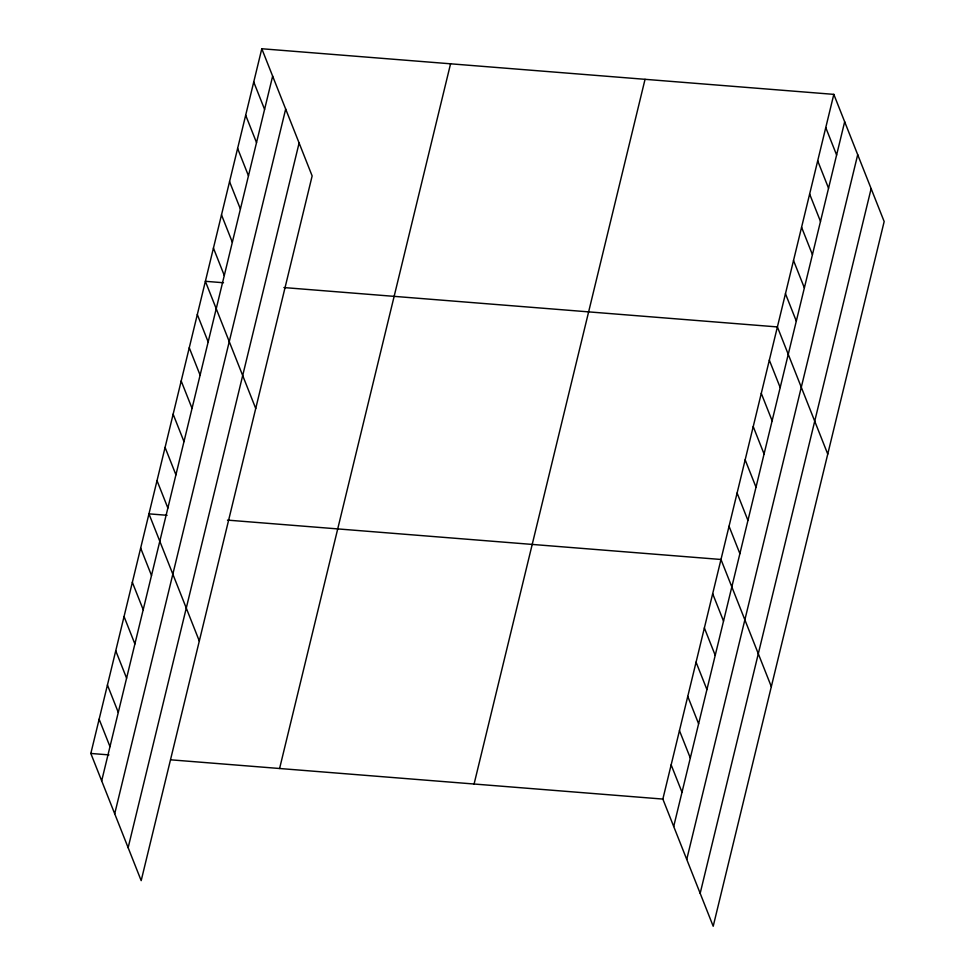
<?xml version="1.0" encoding="UTF-8"?>
<svg xmlns="http://www.w3.org/2000/svg" width="975" height="975" viewBox="0 0 975 975"><rect width="100%" height="100%" fill="white"/><g stroke="black" fill="none" stroke-linecap="round" stroke-linejoin="round"><path stroke-width="1.46" d="M261.8 48.75L312.146 175.927L141.18 880.632L90.833 753.456L261.8 48.75L833.82 94.368L884.167 221.544L713.2 926.25L662.854 799.073L833.82 94.368M101.68 780.853L272.647 76.147M114.709 813.772L285.675 109.078M128.139 847.702L299.106 142.996M279.593 768.507L450.56 63.802M474.082 784.022L645.048 79.316M673.701 826.471L844.667 121.778M686.741 859.402L857.707 154.696M700.172 893.319L871.138 188.626M223.494 282.75L205.372 281.3L255.73 408.476M283.908 287.564L777.404 326.93L827.751 454.094M167.078 515.3L148.956 513.849L199.314 641.026M227.48 520.114L720.976 559.479L771.335 686.656M90.833 753.456L108.956 754.894M170.869 759.83L662.854 799.073M825.764 127.591L836.611 155.001M817.696 160.814L828.543 188.212M809.64 194.037L820.487 221.435M801.584 227.26L812.431 254.658M793.516 260.483L804.363 287.881M785.46 293.707L796.307 321.104M769.336 360.141L780.183 387.55M761.28 393.364L772.127 420.773M753.224 426.587L764.071 453.984M745.156 459.81L756.015 487.207M737.1 493.033L747.947 520.431M729.044 526.256L739.891 553.654M712.676 593.702L723.523 621.099M704.377 627.937L715.223 655.334M696.065 662.159L706.924 689.557M687.765 696.394L698.612 723.791M679.465 730.616L690.312 758.014M671.153 764.851L682 792.248M253.732 81.973L264.578 109.371M245.676 115.196L256.522 142.594M237.62 148.419L248.467 175.817M229.552 181.642L240.398 209.04M221.496 214.853L232.342 242.263M213.44 248.077L224.287 275.474M197.316 314.523L208.163 341.92M189.26 347.746L200.107 375.143M181.192 380.969L192.051 408.367M173.136 414.192L183.983 441.59M165.08 447.415L175.927 474.813M157.012 480.626L167.871 508.036M140.656 548.084L151.503 575.482M132.344 582.307L143.203 609.704M124.044 616.541L134.891 643.939M115.745 650.764L126.592 678.161M107.433 684.998L118.28 712.396M99.133 719.221L109.98 746.618"/></g></svg>
